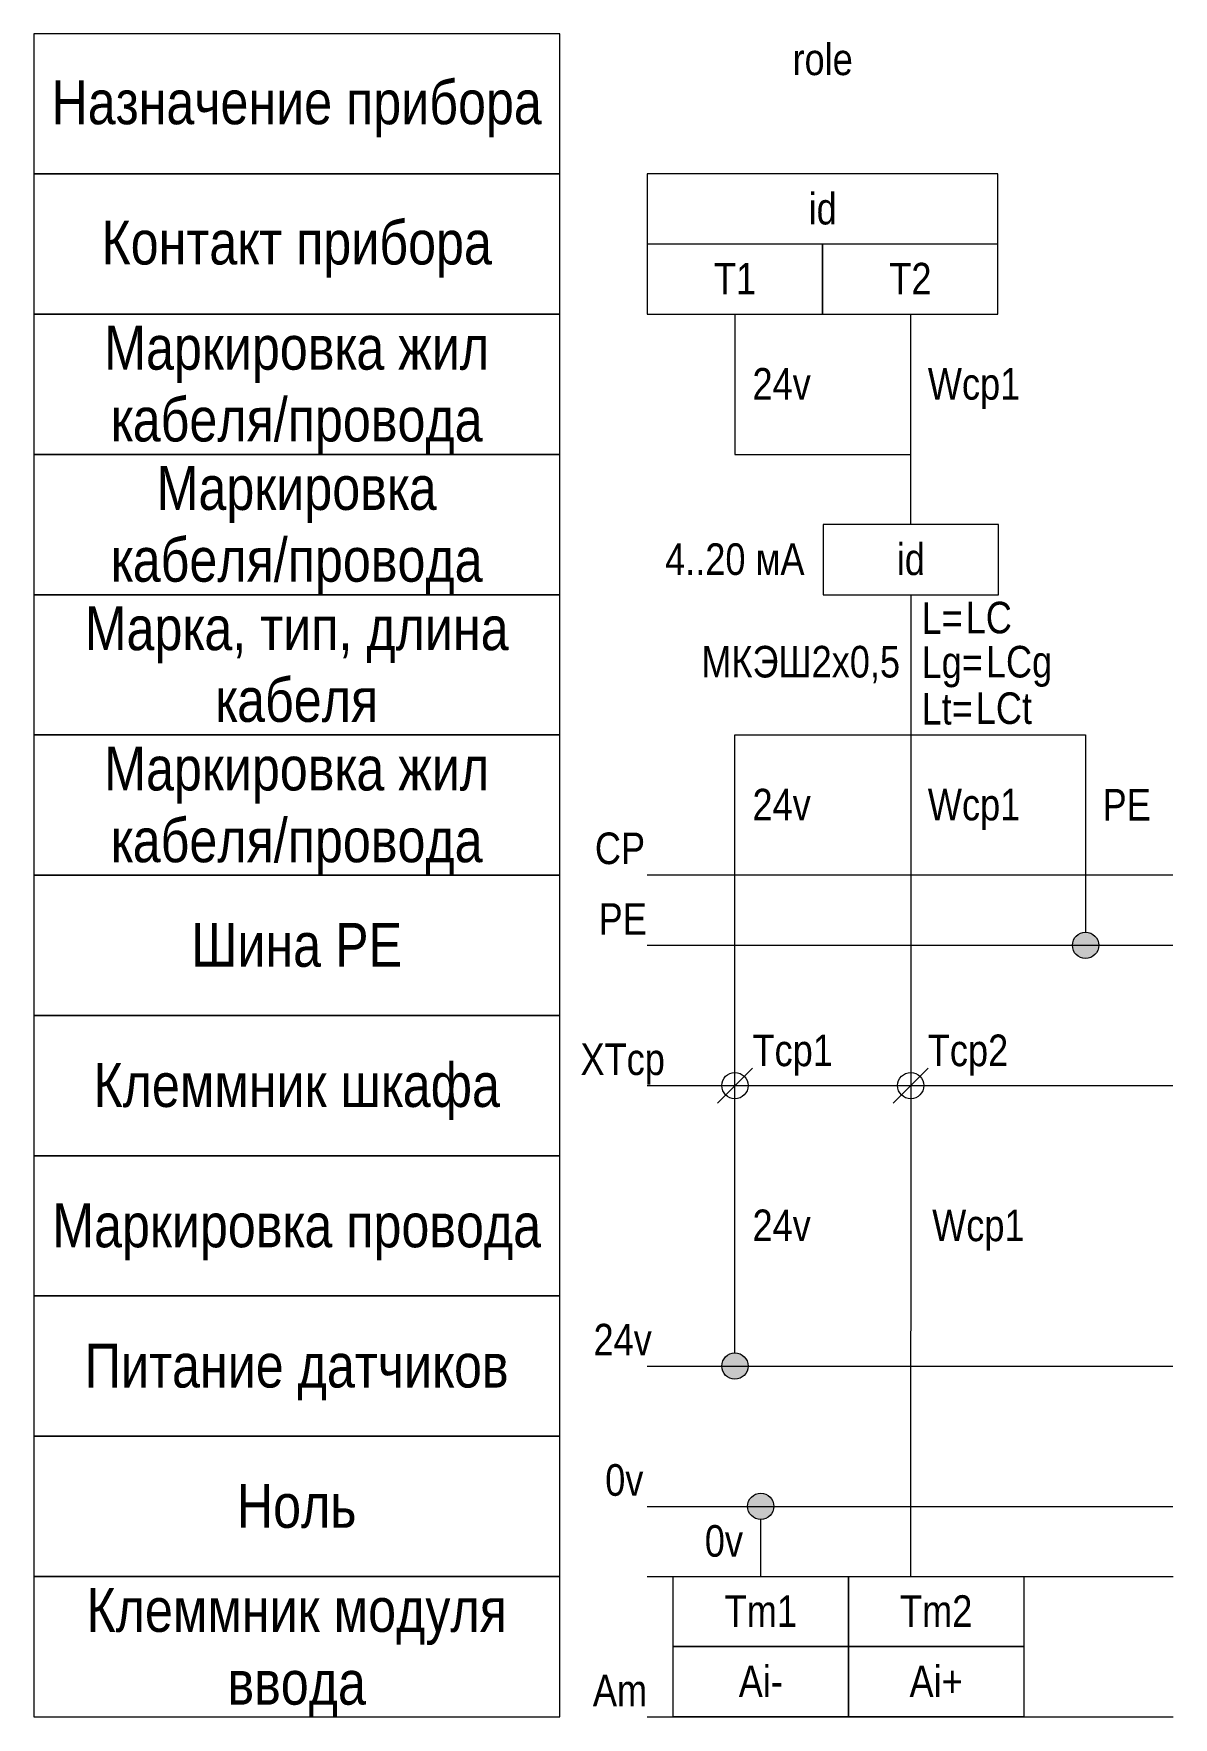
# Model space of a CAD drawing. Header units: millimetres. Extents: x 20 to 85, y -101 to -5.
import ezdxf

# ---------------------------------------------------------------- set-up
doc = ezdxf.new("R2010")
doc.units = ezdxf.units.MM
doc.header["$MEASUREMENT"] = 0
doc.linetypes.add('1_1', pattern=[2000, 1000, -1000])
doc.linetypes.add('4_2_1_2', pattern=[6702.777624, 3527.777672, -1763.888836, 0, -1411.111116])
for name, color, linetype in [('cp_names', 7, 'Continuous'), ('cp_params_ai', 7, 'Continuous'), ('cp_static_ai', 7, 'Continuous'), ('id_names', 7, 'Continuous'), ('id_params_ai', 7, 'Continuous'), ('id_static_ai', 7, 'Continuous')]:
    doc.layers.add(name, color=color, linetype=linetype)
doc.styles.add('СГЕНЕРИР_СТИЛЬ_1', font='ARIALN.TTF')

msp = doc.modelspace()

# ---------------------------------------------------------------- hatches: boundary and pattern name
at = {"layer": 'cp_static_ai', "linetype": 'Continuous', "lineweight": 0, "true_color": 0x000000}
for points in [[(79.243, -57), (79.3, -57.287), (79.463, -57.53), (79.706, -57.693), (79.993, -57.75), (80.28, -57.693), (80.523, -57.53), (80.686, -57.287), (80.743, -57), (80.686, -56.713), (80.523, -56.47), (80.28, -56.307), (79.993, -56.25), (79.706, -56.307), (79.463, -56.47), (79.3, -56.713)], [(59.247, -81), (59.304, -81.287), (59.467, -81.53), (59.71, -81.693), (59.997, -81.75), (60.284, -81.693), (60.527, -81.53), (60.69, -81.287), (60.747, -81), (60.69, -80.713), (60.527, -80.47), (60.284, -80.307), (59.997, -80.25), (59.71, -80.307), (59.467, -80.47), (59.304, -80.713)], [(60.718, -89), (60.775, -89.287), (60.938, -89.53), (61.181, -89.693), (61.468, -89.75), (61.755, -89.693), (61.998, -89.53), (62.161, -89.287), (62.218, -89), (62.161, -88.713), (61.998, -88.47), (61.755, -88.307), (61.468, -88.25), (61.181, -88.307), (60.938, -88.47), (60.775, -88.713)]]:
    msp.add_hatch(color=18, dxfattribs=at).paths.add_polyline_path(points)

# ---------------------------------------------------------------- linework, layer by layer
at = {"layer": 'cp_names', "color": 7, "linetype": 'Continuous', "lineweight": 15, "ltscale": 100}
for points in [[(20, -53), (50, -53), (50, -45), (20, -45)], [(20, -61), (50, -61), (50, -53), (20, -53)], [(20, -69), (50, -69), (50, -61), (20, -61)], [(20, -77), (50, -77), (50, -69), (20, -69)], [(20, -85), (50, -85), (50, -77), (20, -77)], [(20, -93), (50, -93), (50, -85), (20, -85)], [(20, -101), (50, -101), (50, -93), (20, -93)]]:
    msp.add_lwpolyline(points, close=True, dxfattribs=at)
at = {"layer": 'cp_static_ai', "color": 7, "linetype": '1_1', "lineweight": 15, "ltscale": 100}
msp.add_line((84.965, -53), (54.999, -53), dxfattribs=at)
at = {"layer": 'cp_static_ai', "color": 7, "linetype": 'Continuous', "lineweight": 15, "ltscale": 100}
for p, q in [((54.999, -57), (84.965, -57)), ((58.997, -66), (60.997, -64)), ((69.02, -66), (71.02, -64)), ((54.999, -81), (84.965, -81)), ((54.999, -89), (84.965, -89)), ((61.468, -93), (61.468, -89.75)), ((54.999, -93), (84.999, -93)), ((54.999, -101), (84.999, -101))]:
    msp.add_line(p, q, dxfattribs=at)
at = {"layer": 'cp_static_ai', "color": 7, "linetype": '4_2_1_2', "lineweight": 15, "ltscale": 100}
msp.add_line((54.999, -65), (84.965, -65), dxfattribs=at)
at = {"layer": 'cp_static_ai', "color": 7, "linetype": 'Continuous', "lineweight": 15, "ltscale": 100}
for points in [[(59.997, -65), (59.997, -45)], [(59.997, -45), (79.993, -45)], [(70.025, -45), (70.02, -65)], [(70.02, -65), (70.012, -93)]]:
    msp.add_lwpolyline(points, dxfattribs=at)
at = {"layer": 'cp_static_ai', "color": 7, "linetype": 'Continuous', "lineweight": 15, "ltscale": 100, "flags": 128}
for points in [[(79.993, -45), (79.993, -56.25)], [(59.997, -80.25), (59.997, -65)]]:
    msp.add_lwpolyline(points, dxfattribs=at)
at = {"layer": 'cp_static_ai', "color": 7, "linetype": 'Continuous', "lineweight": 15, "ltscale": 100}
for points in [[(56.469, -93), (66.469, -93), (66.469, -97), (56.469, -97)], [(66.469, -93), (76.469, -93), (76.469, -97), (66.469, -97)], [(56.469, -97), (66.469, -97), (66.469, -101), (56.469, -101)], [(66.469, -97), (76.469, -97), (76.469, -101), (66.469, -101)]]:
    msp.add_lwpolyline(points, close=True, dxfattribs=at)
for centre in [(79.993, -57), (59.997, -65), (70.02, -65), (59.997, -81), (61.468, -89)]:
    msp.add_circle(centre, 0.75, dxfattribs=at)
at = {"layer": 'id_names', "color": 7, "linetype": 'Continuous', "lineweight": 15, "ltscale": 100}
for points in [[(20, -13), (50, -13), (50, -5), (20, -5)], [(20, -21), (50, -21), (50, -13), (20, -13)], [(20, -29), (50, -29), (50, -21), (20, -21)], [(20, -37), (50, -37), (50, -29), (20, -29)], [(20, -45), (50, -45), (50, -37), (20, -37)]]:
    msp.add_lwpolyline(points, close=True, dxfattribs=at)
at = {"layer": 'id_static_ai', "color": 7, "linetype": 'Continuous', "lineweight": 15, "ltscale": 100}
msp.add_line((70.027, -33), (70.027, -21), dxfattribs=at)
for points in [[(54.999, -21), (74.999, -21), (74.999, -13), (54.999, -13)], [(54.999, -21), (64.999, -21), (64.999, -17), (54.999, -17)], [(64.999, -21), (74.999, -21), (74.999, -17), (64.999, -17)], [(65.025, -37), (75.025, -37), (75.025, -33), (65.025, -33)]]:
    msp.add_lwpolyline(points, close=True, dxfattribs=at)
for points in [[(59.997, -21), (59.997, -29), (69.995, -29)], [(70.028, -37), (70.025, -45)]]:
    msp.add_lwpolyline(points, dxfattribs=at)

# ---------------------------------------------------------------- texts
at = {"layer": 'cp_names', "color": 7, "linetype": 'Continuous', "lineweight": 15, "char_height": 2.5, "attachment_point": 2, "style": 'СГЕНЕРИР_СТИЛЬ_1'}
for s, insert, line_spacing_factor in [('\\A1;{\\pqc;\\fArial Narrow|b0|i0|c204|p34;Маркировка жил\\P\\pqc;\\fArial Narrow|b0|i0|c204|p34;кабеля/провода}', (35, -45.664), 0.982786), ('\\A1;{\\pqc;\\fArial Narrow|b0|i0|c204|p34;Клеммник модуля\\P\\pqc;\\fArial Narrow|b0|i0|c204|p34;ввода}', (35, -93.659), 0.996136)]:
    msp.add_mtext(s, dxfattribs=dict(at, insert=insert, line_spacing_factor=line_spacing_factor))
for s, insert in [('\\A1;{\\pqc;\\fArial Narrow|b0|i0|c204|p34;Шина PE}', (35, -55.723)), ('\\A1;{\\pqc;\\fArial Narrow|b0|i0|c204|p34;Клеммник\\fArial Narrow|b0|i0|c204|p34; шкафа}', (35, -63.718)), ('\\A1;{\\pqc;\\fArial Narrow|b0|i0|c204|p34;Маркировка \\fArial Narrow|b0|i0|c204|p34;провода}', (35, -71.723)), ('\\A1;{\\pqc;\\fArial Narrow|b0|i0|c204|p34;Питание датчиков}', (35, -79.723)), ('\\A1;{\\pqc;\\fArial Narrow|b0|i0|c204|p34;Ноль}', (35, -87.723))]:
    msp.add_mtext(s, dxfattribs=dict(at, insert=insert))
at = {"layer": 'cp_params_ai', "color": 7, "linetype": 'Continuous', "lineweight": 15, "char_height": 1.8, "style": 'СГЕНЕРИР_СТИЛЬ_1'}
for s, insert, attachment_point in [('\\A1;{\\pql;\\fArial Narrow|b0|i0|c204|p34;24v}', (60.997, -48.073), 1), ('\\A1;{\\pql;\\fArial Narrow|b0|i0|c204|p34;Wcp\\fArial Narrow|b0|i0|c204|p34;1}', (70.998, -48.073), 1), ('\\A1;{\\pqc;\\fArial Narrow|b0|i0|c204|p34;CP}', (53.44, -50.566), 2), ('\\A1;{\\pql;\\fArial Narrow|b0|i0|c204|p34;T\\fArial Narrow|b0|i0|c204|p34;cp1}', (60.997, -62.091), 1), ('\\A1;{\\pql;\\fArial Narrow|b0|i0|c204|p34;Tcp\\fArial Narrow|b0|i0|c204|p34;2}', (70.995, -62.091), 1), ('\\A1;{\\pqc;\\fArial Narrow|b0|i0|c204|p34;XTcp}', (53.593, -62.598), 2), ('\\A1;{\\pql;\\fArial Narrow|b0|i0|c204|p34;24v}', (60.997, -72.073), 1), ('\\A1;{\\pql;\\fArial Narrow|b0|i0|c204|p34;Wcp\\fArial Narrow|b0|i0|c204|p34;1}', (71.245, -72.073), 1), ('\\A1;{\\pqc;\\fArial Narrow|b0|i0|c204|p34;24v}', (53.593, -78.591), 2), ('\\A1;{\\pqc;\\fArial Narrow|b0|i0|c204|p34;0\\fArial Narrow|b0|i0|c204|p34;v}', (53.686, -86.596), 2), ('\\A1;{\\pqc;\\fArial Narrow|b0|i0|c204|p34;0\\fArial Narrow|b0|i0|c204|p34;v}', (59.367, -90.073), 2), ('\\A1;{\\pqc;\\fArial Narrow|b0|i0|c204|p34;Tm1}', (61.472, -94.073), 2), ('\\A1;{\\pqc;\\fArial Narrow|b0|i0|c204|p34;Tm2}', (71.472, -94.073), 2), ('\\A1;{\\pqc;\\fArial Narrow|b0|i0|c204|p34;A\\fArial Narrow|b0|i0|c204|p34;m}', (53.44, -98.598), 2), ('\\A1;{\\pqc;\\fArial Narrow|b0|i0|c204|p34;Ai-}', (61.472, -98.081), 2), ('\\A1;{\\pqc;\\fArial Narrow|b0|i0|c204|p34;Ai+}', (71.472, -98.081), 2)]:
    msp.add_mtext(s, dxfattribs=dict(at, insert=insert, attachment_point=attachment_point))
at = {"layer": 'cp_static_ai', "color": 7, "linetype": 'Continuous', "lineweight": 15, "char_height": 1.8, "style": 'СГЕНЕРИР_СТИЛЬ_1'}
for s, insert, attachment_point in [('\\A1;{\\pqr;\\fArial Narrow|b0|i0|c204|p34;PE}', (83.713, -48.081), 3), ('\\A1;{\\pqc;\\fArial Narrow|b0|i0|c204|p34;PE}', (53.593, -54.598), 2)]:
    msp.add_mtext(s, dxfattribs=dict(at, insert=insert, attachment_point=attachment_point))
at = {"layer": 'id_names', "color": 7, "linetype": 'Continuous', "lineweight": 15, "char_height": 2.5, "attachment_point": 2, "style": 'СГЕНЕРИР_СТИЛЬ_1'}
for s, insert in [('\\A1;{\\pqc;\\fArial Narrow|b0|i0|c204|p34;Назначение прибора}', (35, -7.665)), ('\\A1;{\\pqc;\\fArial Narrow|b0|i0|c204|p34;Контакт прибора}', (35, -15.665))]:
    msp.add_mtext(s, dxfattribs=dict(at, insert=insert))
for s, insert, line_spacing_factor in [('\\A1;{\\pqc;\\fArial Narrow|b0|i0|c204|p34;Маркировка жил\\P\\pqc;\\fArial Narrow|b0|i0|c204|p34;кабеля/провода}', (35, -21.664), 0.982786), ('\\A1;{\\pqc;\\fArial Narrow|b0|i0|c204|p34;Маркировка\\P\\pqc;\\fArial Narrow|b0|i0|c204|p34;кабеля/провода}', (35, -29.664), 0.982786), ('\\A1;{\\pqc;\\fArial Narrow|b0|i0|c204|p34;Марка, тип\\fArial Narrow|b0|i0|c204|p34;, длина\\P\\pqc;\\fArial Narrow|b0|i0|c204|p34;кабеля}', (35, -37.664), 0.98101)]:
    msp.add_mtext(s, dxfattribs=dict(at, insert=insert, line_spacing_factor=line_spacing_factor))
at = {"layer": 'id_params_ai', "color": 7, "linetype": 'Continuous', "lineweight": 15, "insert": (64.999, -5.563), "char_height": 1.8, "width": 20, "attachment_point": 2, "style": 'СГЕНЕРИР_СТИЛЬ_1'}
msp.add_mtext('\\A1;{\\pqc;\\fArial Narrow|b0|i0|c204|p34;role}', dxfattribs=at)
at = {"layer": 'id_params_ai', "color": 7, "linetype": 'Continuous', "lineweight": 15, "char_height": 1.8, "style": 'СГЕНЕРИР_СТИЛЬ_1'}
for s, insert, attachment_point in [('\\A1;{\\pqc;\\fArial Narrow|b0|i0|c204|p34;i\\fArial Narrow|b0|i0|c204|p34;d}', (64.999, -14.081), 2), ('\\A1;{\\pqc;\\fArial Narrow|b0|i0|c204|p34;T\\fArial Narrow|b0|i0|c204|p34;1}', (60.002, -18.072), 2), ('\\A1;{\\pqc;\\fArial Narrow|b0|i0|c204|p34;T2}', (70.002, -18.072), 2), ('\\A1;{\\pql;\\fArial Narrow|b0|i0|c204|p34;24v}', (60.997, -24.073), 1), ('\\A1;{\\pql;\\fArial Narrow|b0|i0|c204|p34;Wcp1}', (70.998, -24.073), 1), ('\\A1;{\\pqc;\\fArial Narrow|b0|i0|c204|p34;i\\fArial Narrow|b0|i0|c204|p34;d}', (70.028, -34.08), 2), ('\\A1;{\\pql;\\fArial Narrow|b0|i0|c204|p34;LC}', (73.156, -37.404), 1), ('\\A1;{\\pql;\\fArial Narrow|b0|i0|c204|p34;LCg}', (74.308, -39.921), 1), ('\\A1;{\\pql;\\fArial Narrow|b0|i0|c204|p34;LCt}', (73.732, -42.573), 1)]:
    msp.add_mtext(s, dxfattribs=dict(at, insert=insert, attachment_point=attachment_point))
at = {"layer": 'id_static_ai', "color": 7, "linetype": 'Continuous', "lineweight": 15, "char_height": 1.8, "attachment_point": 1, "style": 'СГЕНЕРИР_СТИЛЬ_1'}
for s, insert in [('\\A1;{\\pql;\\fArial Narrow|b0|i0|c204|p34;4..20 мА}', (56.012, -34.072)), ('\\A1;{\\pql;\\fArial Narrow|b0|i0|c204|p34;L=}', (70.641, -37.436)), ('\\A1;{\\pql;\\fArial Narrow|b0|i0|c204|p34;Lg=}', (70.641, -39.953)), ('\\A1;{\\pql;\\fArial Narrow|b0|i0|c204|p34;Lt=}', (70.641, -42.605))]:
    msp.add_mtext(s, dxfattribs=dict(at, insert=insert))
at = {"layer": 'id_static_ai', "color": 7, "linetype": 'Continuous', "lineweight": 40, "insert": (58.079, -39.921), "char_height": 1.8, "attachment_point": 1, "style": 'СГЕНЕРИР_СТИЛЬ_1'}
msp.add_mtext('\\A1;{\\pql;\\fArial Narrow|b0|i0|c204|p34;МКЭШ2х0,5}', dxfattribs=at)

doc.saveas('drawing.dxf')
